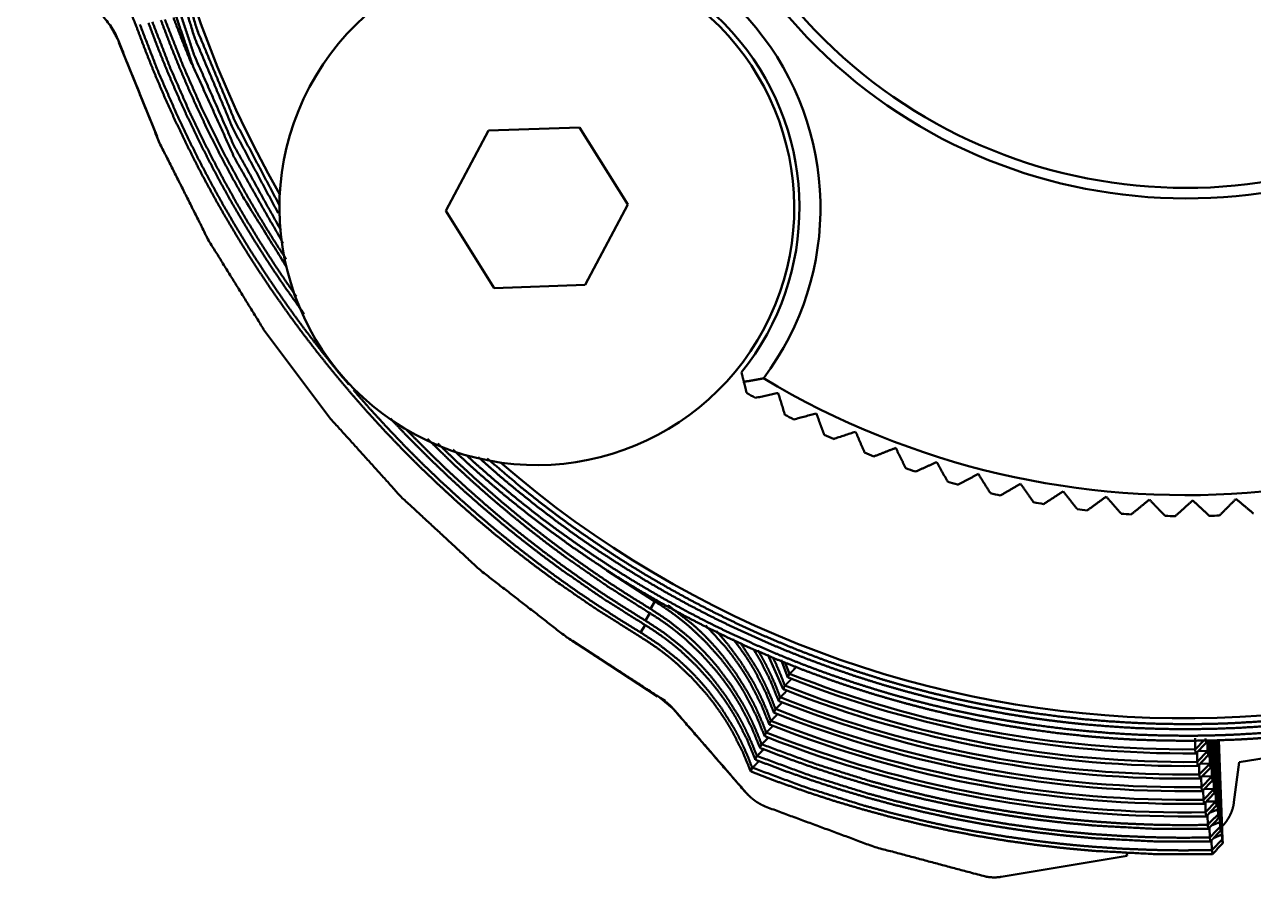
# Paper-space layout 'Layout1' of a CAD drawing. Header units: millimetres. Extents: x 102 to 294, y 28 to 266.
# Drawn here: x 102.62 to 126.02, y 27.64 to 43.88 of the extents above; entities that cross this region are included whole.
import ezdxf

# ---------------------------------------------------------------- set-up
doc = ezdxf.new("R2010")
doc.units = ezdxf.units.MM
doc.layers.add('170', color=7, linetype='Continuous', true_color=0xffffff)

psp = doc.layouts.get("Layout1")

# ---------------------------------------------------------------- linework, layer by layer
at = {"layer": '170', "color": 155, "linetype": 'Continuous', "lineweight": 50}
for p, q in [((104.413, 43.538), (105.143, 41.75)), ((111.454, 41.861), (113.185, 41.921)), ((113.185, 41.921), (114.103, 40.452)), ((110.641, 40.331), (111.454, 41.861)), ((111.559, 38.862), (110.641, 40.331)), ((114.103, 40.452), (113.29, 38.923)), ((113.29, 38.923), (111.559, 38.862)), ((113.703, 33.482), (114.6, 32.908)), ((114.536, 32.755), (114.62, 32.894)), ((114.442, 32.53), (114.526, 32.67)), ((114.348, 32.306), (114.432, 32.446)), ((113.052, 32.147), (114.672, 31.086)), ((116.772, 31.887), (117.064, 31.225)), ((117.021, 31.781), (117.152, 31.448)), ((117.18, 31.518), (117.096, 31.74)), ((114.721, 31.057), (114.817, 31.002)), ((130.871, 30.688), (125.746, 29.833)), ((124.904, 30.079), (124.903, 30.289)), ((124.904, 30.079), (125.075, 30.253)), ((124.917, 30.002), (125.117, 30.206)), ((125.104, 30.283), (125.117, 30.206)), ((125.117, 30.206), (125.116, 30.253)), ((125.14, 30.253), (125.143, 30.043)), ((125.156, 29.967), (125.152, 30.253)), ((125.175, 30.253), (125.183, 29.804)), ((125.195, 29.727), (125.186, 30.253)), ((125.208, 30.253), (125.222, 29.564)), ((125.235, 29.487), (125.218, 30.253)), ((125.239, 30.254), (125.261, 29.324)), ((125.274, 29.248), (125.249, 30.254)), ((125.269, 30.254), (125.301, 29.085)), ((125.313, 29.009), (125.278, 30.254)), ((125.297, 30.254), (125.337, 28.935)), ((125.35, 28.844), (125.306, 30.254)), ((125.324, 30.254), (125.376, 28.695)), ((125.389, 28.605), (125.332, 30.254)), ((125.349, 30.254), (125.415, 28.456)), ((125.428, 28.366), (125.357, 30.254)), ((116.56, 29.954), (116.532, 29.884)), ((124.944, 29.839), (124.942, 30.028)), ((124.944, 29.839), (125.143, 30.043)), ((124.957, 29.762), (125.156, 29.967)), ((125.143, 30.043), (124.962, 30.048)), ((125.143, 30.043), (125.156, 29.967)), ((116.472, 29.731), (116.444, 29.66)), ((124.984, 29.599), (124.982, 29.788)), ((124.984, 29.599), (125.183, 29.804)), ((124.997, 29.522), (125.195, 29.727)), ((125.183, 29.804), (125.002, 29.808)), ((125.183, 29.804), (125.195, 29.727)), ((125.746, 29.833), (125.644, 29.071)), ((125.024, 29.359), (125.021, 29.547)), ((125.222, 29.564), (125.024, 29.359)), ((125.235, 29.487), (125.037, 29.282)), ((125.222, 29.564), (125.042, 29.568)), ((125.222, 29.564), (125.235, 29.487)), ((125.064, 29.119), (125.061, 29.307)), ((125.064, 29.119), (125.261, 29.324)), ((125.077, 29.043), (125.274, 29.248)), ((125.261, 29.324), (125.081, 29.328)), ((125.261, 29.324), (125.274, 29.248)), ((125.104, 28.88), (125.1, 29.067)), ((125.104, 28.88), (125.301, 29.085)), ((125.301, 29.085), (125.121, 29.089)), ((125.301, 29.085), (125.313, 29.009)), ((125.117, 28.803), (125.313, 29.009)), ((125.145, 28.64), (125.138, 28.825)), ((125.337, 28.935), (125.179, 28.868)), ((125.337, 28.935), (125.341, 28.841)), ((125.341, 28.841), (125.352, 28.773)), ((125.352, 28.773), (125.35, 28.844)), ((125.185, 28.4), (125.177, 28.585)), ((125.376, 28.695), (125.217, 28.628)), ((125.376, 28.695), (125.38, 28.602)), ((125.38, 28.602), (125.391, 28.533)), ((125.391, 28.533), (125.389, 28.605)), ((125.225, 28.161), (125.217, 28.345)), ((125.415, 28.456), (125.257, 28.389)), ((125.415, 28.456), (125.419, 28.363)), ((125.419, 28.363), (125.431, 28.294)), ((125.431, 28.294), (125.428, 28.366)), ((123.611, 28.051), (123.599, 28.118)), ((121.213, 27.651), (123.611, 28.051))]:
    psp.add_line(p, q, dxfattribs=at)
for centre, radius, start, end in [((124.728, 50.569), 19.9, 129.4773, 209.9148), ((124.728, 50.569), 10, 309.4773, 129.4773), ((124.728, 50.569), 9.8, 309.4773, 129.4773), ((124.728, 50.569), 10, 129.4773, 309.4773), ((124.728, 50.569), 9.8, 129.4773, 309.4773), ((112.372, 40.392), 5.4, 323.0137, 115.9409), ((112.372, 40.392), 5, 321.1802, 117.7612), ((112.372, 40.392), 4.9, 332, 152), ((112.372, 40.392), 4.9, 152, 332), ((124.728, 50.569), 15.65, 239.078, 309.4773), ((124.728, 50.569), 16.05, 238.6005, 239.2873), ((124.728, 50.569), 16.05, 241.6005, 242.2873), ((124.728, 50.569), 16.05, 244.6005, 245.2873), ((124.728, 50.569), 16.05, 247.6005, 248.2873), ((124.728, 50.569), 19.9, 229.0398, 309.4773), ((124.728, 50.569), 16.05, 250.6005, 251.2873), ((124.728, 50.569), 16.05, 253.6005, 254.2873), ((124.728, 50.569), 16.05, 256.6005, 257.2873), ((124.728, 50.569), 16.05, 259.6005, 260.2873), ((124.728, 50.569), 16.05, 262.6005, 263.2873), ((124.728, 50.569), 16.05, 265.6005, 266.2873), ((124.728, 50.569), 16.05, 268.6005, 269.2873), ((124.728, 50.569), 16.05, 271.6005, 272.2873), ((124.728, 50.569), 20.567, 248.4494, 270.5273), ((124.728, 50.569), 20.49, 248.3898, 270.4937), ((124.728, 50.569), 20.808, 248.4488, 270.6314), ((124.728, 50.569), 20.731, 248.3897, 270.5987), ((124.728, 50.569), 21.048, 248.4482, 270.7332), ((124.728, 50.569), 20.971, 248.3897, 270.7012), ((124.728, 50.569), 21.288, 248.4476, 270.8326), ((124.728, 50.569), 21.212, 248.3897, 270.8013), ((124.728, 50.569), 21.529, 248.447, 270.9298), ((124.728, 50.569), 21.452, 248.3896, 270.8992), ((124.728, 50.569), 21.769, 248.4464, 271.0248), ((124.728, 50.569), 21.692, 248.3896, 270.9949)]:
    psp.add_arc(centre, radius, start, end, dxfattribs=at)
for points, knots in [([(138.651, 65.378), (137.238, 66.59), (135.677, 67.694), (133.98, 68.668), (132.164, 69.486), (130.249, 70.131), (128.262, 70.586), (126.232, 70.84), (124.188, 70.888), (122.162, 70.733), (120.184, 70.381), (118.281, 69.846), (116.475, 69.145), (114.785, 68.298), (113.225, 67.328), (111.804, 66.258), (110.481, 65.068), (109.229, 63.721), (108.073, 62.223), (107.038, 60.582), (106.148, 58.814), (105.424, 56.937), (104.884, 54.976), (104.542, 52.958), (104.404, 50.914), (104.471, 48.875), (104.74, 46.871), (105.199, 44.93), (105.832, 43.077), (106.62, 41.334), (107.541, 39.715)], [0, 0, 0.031707, 0.064282, 0.09761, 0.13156, 0.165981, 0.200711, 0.235578, 0.270406, 0.30502, 0.339251, 0.372943, 0.405952, 0.438155, 0.469447, 0.499743, 0.530074, 0.561401, 0.593642, 0.62669, 0.660422, 0.694693, 0.729347, 0.764214, 0.799119, 0.833885, 0.868339, 0.902319, 0.935674, 0.968273, 1, 1]), ([(107.499, 39.964), (106.605, 41.577), (105.844, 43.311), (105.236, 45.15), (104.801, 47.072), (104.554, 49.054), (104.503, 51.068), (104.654, 53.085), (105.005, 55.073), (105.548, 57.004), (106.27, 58.852), (107.155, 60.592), (108.18, 62.207), (109.323, 63.683), (110.56, 65.01), (111.866, 66.184), (113.266, 67.24), (114.803, 68.198), (116.467, 69.036), (118.246, 69.733), (120.12, 70.268), (122.069, 70.624), (124.065, 70.788), (126.081, 70.754), (128.086, 70.519), (130.051, 70.086), (131.947, 69.467), (133.75, 68.676), (135.438, 67.732), (136.994, 66.656), (138.407, 65.473)], [0, 0, 0.031829, 0.064508, 0.097925, 0.131946, 0.166423, 0.201194, 0.23609, 0.270937, 0.305562, 0.3398, 0.373496, 0.40651, 0.438721, 0.470025, 0.500341, 0.530612, 0.561869, 0.59403, 0.626993, 0.660636, 0.694821, 0.729393, 0.764187, 0.799033, 0.833757, 0.86819, 0.90217, 0.935551, 0.968198, 1, 1]), ([(138.201, 65.492), (136.792, 66.652), (135.244, 67.705), (133.567, 68.627), (131.779, 69.397), (129.901, 69.997), (127.957, 70.413), (125.975, 70.636), (123.984, 70.661), (122.013, 70.49), (120.091, 70.132), (118.242, 69.599), (116.487, 68.908), (114.845, 68.078), (113.328, 67.13), (111.945, 66.088), (110.661, 64.934), (109.445, 63.633), (108.319, 62.187), (107.306, 60.605), (106.429, 58.9), (105.709, 57.09), (105.162, 55.197), (104.801, 53.247), (104.634, 51.267), (104.663, 49.286), (104.884, 47.333), (105.289, 45.434), (105.863, 43.615), (106.589, 41.894), (107.448, 40.289)], [0, 0, 0.031946, 0.064726, 0.098225, 0.132312, 0.166839, 0.201646, 0.236566, 0.271425, 0.306056, 0.340295, 0.373991, 0.407006, 0.43922, 0.470533, 0.500863, 0.53108, 0.562273, 0.594362, 0.627247, 0.660809, 0.694914, 0.729412, 0.76414, 0.798933, 0.833619, 0.868034, 0.902019, 0.935426, 0.968124, 1, 1]), ([(107.466, 40.449), (106.623, 42.047), (105.913, 43.758), (105.354, 45.565), (104.963, 47.449), (104.753, 49.386), (104.733, 51.348), (104.907, 53.309), (105.271, 55.239), (105.818, 57.112), (106.536, 58.902), (107.407, 60.588), (108.412, 62.153), (109.529, 63.583), (110.734, 64.871), (112.006, 66.014), (113.373, 67.045), (114.872, 67.982), (116.493, 68.805), (118.225, 69.492), (120.051, 70.024), (121.949, 70.384), (123.896, 70.561), (125.864, 70.546), (127.824, 70.337), (129.749, 69.938), (131.612, 69.357), (133.387, 68.607), (135.054, 67.708), (136.597, 66.678), (138.003, 65.54)], [0, 0, 0.031956, 0.064724, 0.09819, 0.132224, 0.166677, 0.201394, 0.236209, 0.270954, 0.305463, 0.339577, 0.373147, 0.40604, 0.438138, 0.469344, 0.499578, 0.529867, 0.561131, 0.59329, 0.626247, 0.659882, 0.694061, 0.728635, 0.763444, 0.798321, 0.833097, 0.867606, 0.901689, 0.935201, 0.968009, 1, 1]), ([(110.779, 35.783), (111.104, 35.482), (111.291, 35.316), (111.479, 35.152), (111.669, 34.991), (111.861, 34.832), (112.251, 34.521), (112.649, 34.22), (113.054, 33.928), (113.466, 33.647), (113.675, 33.51), (113.885, 33.375), (114.097, 33.243), (114.311, 33.114), (114.743, 32.864), (115.18, 32.624), (115.623, 32.395), (116.072, 32.177), (116.298, 32.072), (116.526, 31.97), (116.755, 31.871), (116.985, 31.774), (117.448, 31.59), (117.916, 31.417), (118.152, 31.335), (118.388, 31.256), (118.626, 31.179), (118.864, 31.106), (119.344, 30.968), (119.827, 30.841), (120.313, 30.727), (120.802, 30.625), (121.292, 30.534), (121.784, 30.456), (122.279, 30.39), (122.776, 30.336), (123.024, 30.313), (123.273, 30.294), (123.522, 30.277), (123.772, 30.264), (124.27, 30.247), (124.769, 30.242), (125.268, 30.249), (125.766, 30.268), (126.015, 30.283), (126.264, 30.3), (126.513, 30.321), (126.762, 30.344), (127.257, 30.4), (127.751, 30.468), (127.997, 30.507), (128.243, 30.549), (128.489, 30.593), (128.734, 30.641), (129.222, 30.746), (129.708, 30.862), (130.19, 30.99), (130.669, 31.13), (131.144, 31.282), (131.615, 31.445), (132.083, 31.62), (132.546, 31.806), (132.776, 31.904), (133.005, 32.004), (133.232, 32.107), (133.458, 32.213), (133.906, 32.433), (134.349, 32.663), (134.785, 32.904), (135.215, 33.157), (135.429, 33.287), (135.64, 33.419), (135.85, 33.555), (136.058, 33.692), (136.468, 33.975), (136.872, 34.268), (137.071, 34.418), (137.268, 34.571), (137.464, 34.726), (137.658, 34.884), (138.039, 35.206), (138.412, 35.538), (138.777, 35.879), (139.133, 36.228), (139.481, 36.585), (139.819, 36.952), (140.149, 37.326), (140.47, 37.709), (141.081, 38.497), (141.654, 39.314), (141.925, 39.733), (142.186, 40.159), (142.313, 40.374), (142.437, 40.591), (142.558, 40.809), (142.676, 41.029), (142.905, 41.472), (143.122, 41.92), (143.227, 42.147), (143.329, 42.375), (143.428, 42.604), (143.525, 42.834), (143.709, 43.298), (143.882, 43.767), (144.044, 44.239), (144.193, 44.715), (144.331, 45.194), (144.457, 45.676), (144.571, 46.162), (144.673, 46.651), (144.764, 47.142), (144.842, 47.634), (144.908, 48.128), (144.962, 48.625), (145.003, 49.122), (145.032, 49.621), (145.043, 49.87), (145.05, 50.12), (145.054, 50.369), (145.054, 50.619), (145.047, 51.117), (145.027, 51.616), (145.013, 51.865), (144.995, 52.114), (144.975, 52.362), (144.951, 52.611), (144.895, 53.107), (144.826, 53.602), (144.746, 54.094), (144.653, 54.585), (144.549, 55.072), (144.432, 55.557), (144.37, 55.799), (144.304, 56.04), (144.235, 56.28), (144.164, 56.519), (144.012, 56.994), (143.849, 57.465), (143.674, 57.932), (143.487, 58.395), (143.289, 58.853), (143.08, 59.307), (142.972, 59.532), (142.86, 59.755), (142.746, 59.977), (142.63, 60.196), (141.894, 61.455)], [0, 0, 0.007539, 0.011786, 0.016032, 0.020276, 0.024518, 0.032999, 0.041482, 0.049973, 0.058467, 0.062714, 0.066961, 0.071208, 0.075456, 0.083945, 0.092427, 0.100909, 0.109395, 0.113641, 0.117889, 0.122134, 0.126378, 0.13486, 0.143342, 0.147584, 0.151828, 0.156074, 0.160322, 0.168816, 0.17731, 0.185803, 0.194288, 0.20277, 0.211253, 0.219744, 0.228238, 0.232485, 0.236732, 0.240979, 0.245227, 0.253715, 0.262197, 0.270679, 0.279165, 0.283412, 0.28766, 0.291905, 0.296148, 0.30463, 0.313112, 0.317354, 0.321598, 0.325845, 0.330093, 0.338587, 0.347081, 0.355573, 0.364058, 0.372539, 0.381023, 0.389514, 0.398009, 0.402255, 0.406502, 0.41075, 0.414997, 0.423485, 0.431967, 0.440449, 0.448936, 0.453183, 0.45743, 0.461674, 0.465917, 0.474399, 0.482881, 0.487124, 0.491368, 0.495616, 0.499863, 0.508357, 0.516852, 0.525343, 0.533827, 0.542309, 0.550793, 0.559284, 0.567776, 0.58474, 0.601714, 0.610209, 0.618702, 0.62295, 0.627197, 0.631442, 0.635684, 0.644166, 0.652648, 0.656891, 0.661136, 0.665383, 0.669631, 0.678125, 0.68662, 0.69511, 0.703594, 0.712075, 0.72056, 0.729052, 0.737543, 0.746026, 0.754508, 0.762993, 0.771485, 0.779979, 0.788473, 0.792721, 0.796967, 0.801211, 0.805454, 0.813935, 0.822418, 0.826661, 0.830906, 0.835154, 0.839402, 0.847896, 0.85639, 0.86488, 0.873363, 0.881845, 0.89033, 0.894576, 0.898823, 0.903069, 0.907313, 0.915796, 0.924278, 0.932763, 0.941256, 0.94975, 0.958244, 0.962491, 0.966735, 0.970973, 0.975207, 1, 1]), ([(141.921, 61.231), (142.061, 61), (142.188, 60.787), (142.312, 60.572), (142.434, 60.355), (142.553, 60.137), (142.782, 59.697), (143, 59.252), (143.208, 58.801), (143.405, 58.345), (143.59, 57.884), (143.764, 57.418), (143.847, 57.184), (143.926, 56.949), (144.003, 56.713), (144.077, 56.476), (144.216, 55.999), (144.344, 55.52), (144.403, 55.279), (144.459, 55.037), (144.513, 54.795), (144.563, 54.551), (144.655, 54.063), (144.735, 53.573), (144.77, 53.327), (144.802, 53.08), (144.832, 52.834), (144.858, 52.587), (144.901, 52.093), (144.933, 51.598), (144.944, 51.35), (144.952, 51.102), (144.957, 50.853), (144.959, 50.605), (144.953, 50.108), (144.936, 49.612), (144.923, 49.363), (144.906, 49.116), (144.887, 48.868), (144.865, 48.621), (144.811, 48.128), (144.745, 47.636), (144.707, 47.391), (144.667, 47.146), (144.623, 46.901), (144.577, 46.657), (144.475, 46.171), (144.361, 45.687), (144.235, 45.207), (144.098, 44.73), (143.949, 44.256), (143.789, 43.787), (143.704, 43.554), (143.616, 43.321), (143.526, 43.09), (143.433, 42.859), (143.238, 42.402), (143.032, 41.95), (142.815, 41.503), (142.587, 41.063), (142.349, 40.628), (142.1, 40.198), (141.971, 39.986), (141.84, 39.775), (141.706, 39.566), (141.569, 39.358), (141.289, 38.948), (140.999, 38.545), (140.698, 38.149), (140.389, 37.761), (140.07, 37.381), (139.742, 37.009), (139.405, 36.644), (139.058, 36.288), (138.882, 36.113), (138.703, 35.941), (138.522, 35.77), (138.34, 35.602), (137.968, 35.272), (137.589, 34.952), (137.202, 34.642), (136.808, 34.34), (136.406, 34.049), (135.997, 33.767), (135.79, 33.63), (135.581, 33.495), (135.37, 33.363), (135.158, 33.234), (134.73, 32.983), (134.295, 32.743), (133.856, 32.514), (133.41, 32.295), (132.959, 32.087), (132.502, 31.891), (132.272, 31.797), (132.041, 31.705), (131.809, 31.617), (131.576, 31.531), (131.107, 31.369), (130.634, 31.218), (130.158, 31.079), (129.678, 30.952), (129.437, 30.893), (129.195, 30.836), (128.952, 30.783), (128.709, 30.733), (128.465, 30.685), (128.221, 30.641), (127.976, 30.6), (127.73, 30.561), (127.238, 30.494), (126.745, 30.438), (126.251, 30.395), (125.756, 30.364), (125.508, 30.353), (125.259, 30.345), (125.011, 30.34), (124.763, 30.338), (124.267, 30.343), (123.771, 30.36), (123.275, 30.39), (122.78, 30.432), (122.286, 30.486), (121.794, 30.552), (121.548, 30.589), (121.303, 30.63), (121.059, 30.673), (120.815, 30.72), (120.329, 30.821), (119.847, 30.935), (119.606, 30.996), (119.366, 31.061), (119.127, 31.128), (118.889, 31.198), (118.415, 31.347), (117.945, 31.508), (117.711, 31.593), (117.479, 31.68), (117.248, 31.771), (117.018, 31.864), (116.561, 32.059), (116.11, 32.264), (115.886, 32.371), (115.663, 32.481), (115.442, 32.594), (115.222, 32.709), (114.786, 32.948), (114.357, 33.198), (114.144, 33.327), (113.933, 33.458), (113.724, 33.592), (113.517, 33.728), (113.107, 34.008), (112.705, 34.298), (112.506, 34.446), (112.309, 34.598), (112.114, 34.751), (111.921, 34.908), (111.54, 35.227), (111.167, 35.555), (111.028, 35.683)], [0, 0, 0.004652, 0.008931, 0.013211, 0.017488, 0.021762, 0.030308, 0.038852, 0.047401, 0.055957, 0.064516, 0.073073, 0.077353, 0.081632, 0.085909, 0.090183, 0.098728, 0.107272, 0.111546, 0.115821, 0.1201, 0.12438, 0.132938, 0.141496, 0.145776, 0.150054, 0.15433, 0.158604, 0.167148, 0.175693, 0.179967, 0.184243, 0.188522, 0.192802, 0.20136, 0.209918, 0.214198, 0.218476, 0.222751, 0.227025, 0.235569, 0.244114, 0.248388, 0.252665, 0.256944, 0.261225, 0.269782, 0.278341, 0.286897, 0.295445, 0.303989, 0.312534, 0.316809, 0.321087, 0.325366, 0.329646, 0.338204, 0.346763, 0.355318, 0.363865, 0.372409, 0.380955, 0.385231, 0.389508, 0.393788, 0.398068, 0.406626, 0.415185, 0.423739, 0.432285, 0.440829, 0.449376, 0.457931, 0.466489, 0.470768, 0.475047, 0.479327, 0.483607, 0.49216, 0.500705, 0.509249, 0.517797, 0.526352, 0.534911, 0.53919, 0.543469, 0.547749, 0.552029, 0.56058, 0.569126, 0.57767, 0.586218, 0.594774, 0.603333, 0.607612, 0.611891, 0.616171, 0.62045, 0.629001, 0.637546, 0.64609, 0.654639, 0.658917, 0.663197, 0.667476, 0.671755, 0.676034, 0.680313, 0.684593, 0.688872, 0.697422, 0.705966, 0.714511, 0.72306, 0.727339, 0.731619, 0.735896, 0.740171, 0.748716, 0.75726, 0.765809, 0.774365, 0.782923, 0.791481, 0.795761, 0.80004, 0.804317, 0.808591, 0.817136, 0.825681, 0.829954, 0.834229, 0.838507, 0.842787, 0.851345, 0.859903, 0.864183, 0.868462, 0.872738, 0.877012, 0.885557, 0.894101, 0.898375, 0.902651, 0.906929, 0.91121, 0.919767, 0.928325, 0.932605, 0.936884, 0.941159, 0.945433, 0.953977, 0.962522, 0.966796, 0.971073, 0.975352, 0.979632, 0.988189, 0.996748, 1, 1]), ([(111.253, 35.646), (111.623, 35.321), (111.811, 35.161), (112.001, 35.004), (112.386, 34.696), (112.779, 34.399), (112.978, 34.253), (113.18, 34.11), (113.383, 33.97), (113.587, 33.832), (114.002, 33.563), (114.423, 33.305), (114.85, 33.057), (115.282, 32.82), (115.72, 32.594), (116.164, 32.378), (116.613, 32.174), (117.067, 31.98), (117.525, 31.798), (117.988, 31.627), (118.454, 31.467), (118.925, 31.319), (119.4, 31.182), (119.877, 31.057), (120.117, 30.999), (120.358, 30.944), (120.599, 30.891), (120.841, 30.842), (121.326, 30.753), (121.813, 30.675), (122.057, 30.641), (122.302, 30.61), (122.547, 30.581), (122.793, 30.556), (123.285, 30.515), (123.778, 30.485), (124.271, 30.468), (124.764, 30.463), (125.257, 30.47), (125.75, 30.489), (126.243, 30.52), (126.734, 30.564), (127.713, 30.686), (128.685, 30.857), (129.168, 30.96), (129.648, 31.075), (129.887, 31.137), (130.125, 31.202), (130.363, 31.269), (130.599, 31.34), (131.069, 31.49), (131.535, 31.651), (131.766, 31.736), (131.997, 31.824), (132.226, 31.914), (132.455, 32.008), (132.909, 32.203), (133.357, 32.41), (133.8, 32.627), (134.238, 32.855), (134.669, 33.093), (135.095, 33.342), (135.515, 33.602), (135.928, 33.872), (136.133, 34.011), (136.335, 34.152), (136.536, 34.296), (136.735, 34.442), (137.127, 34.741), (137.511, 35.05), (137.888, 35.368), (138.257, 35.696), (138.439, 35.863), (138.618, 36.033), (138.796, 36.204), (138.971, 36.378), (139.314, 36.731), (139.649, 37.093), (139.813, 37.277), (139.975, 37.464), (140.135, 37.652), (140.292, 37.842), (140.6, 38.228), (140.898, 38.622), (141.044, 38.821), (141.187, 39.022), (141.327, 39.225), (141.465, 39.43), (141.733, 39.843), (141.991, 40.264), (142.116, 40.476), (142.239, 40.691), (142.359, 40.906), (142.476, 41.124), (142.591, 41.342), (142.703, 41.562), (142.812, 41.784), (142.919, 42.007), (143.123, 42.456), (143.317, 42.909), (143.499, 43.367), (143.67, 43.83), (143.751, 44.063), (143.83, 44.297), (143.906, 44.532), (143.978, 44.768), (144.115, 45.242), (144.24, 45.719), (144.353, 46.199), (144.454, 46.682), (144.544, 47.168), (144.621, 47.655), (144.656, 47.9), (144.687, 48.145), (144.715, 48.39), (144.74, 48.635), (144.782, 49.127), (144.811, 49.619), (144.821, 49.865), (144.828, 50.112), (144.832, 50.359), (144.833, 50.606), (144.826, 51.1), (144.807, 51.593), (144.776, 52.086), (144.733, 52.577), (144.677, 53.067), (144.61, 53.555), (144.53, 54.043), (144.439, 54.528), (144.221, 55.49), (143.956, 56.44), (143.806, 56.911), (143.645, 57.377), (143.56, 57.609), (143.472, 57.84), (143.382, 58.069), (143.288, 58.298), (143.093, 58.75), (142.887, 59.198), (142.78, 59.42), (142.67, 59.641), (142.557, 59.861), (142.442, 60.079), (141.956, 60.933)], [0, 0, 0.008593, 0.012903, 0.017212, 0.025826, 0.034442, 0.038752, 0.043064, 0.047379, 0.051693, 0.060321, 0.068949, 0.077572, 0.086189, 0.094803, 0.103421, 0.112047, 0.120671, 0.129288, 0.137902, 0.14652, 0.155146, 0.163774, 0.172401, 0.176716, 0.181029, 0.18534, 0.189649, 0.198264, 0.206879, 0.211189, 0.215501, 0.219815, 0.224129, 0.232757, 0.241385, 0.250009, 0.258626, 0.267241, 0.275858, 0.284483, 0.293108, 0.310338, 0.327579, 0.336207, 0.344834, 0.349149, 0.353463, 0.357774, 0.362084, 0.370699, 0.379314, 0.383623, 0.387934, 0.392248, 0.396562, 0.405189, 0.413817, 0.422443, 0.431061, 0.439675, 0.448292, 0.456916, 0.465544, 0.469858, 0.474171, 0.478486, 0.4828, 0.491422, 0.500037, 0.508652, 0.517271, 0.521585, 0.525899, 0.530211, 0.534521, 0.543136, 0.551751, 0.55606, 0.56037, 0.564683, 0.568998, 0.577625, 0.586253, 0.590567, 0.59488, 0.59919, 0.603498, 0.612113, 0.620729, 0.625039, 0.629352, 0.633666, 0.637981, 0.642294, 0.646608, 0.650922, 0.655237, 0.663859, 0.672475, 0.68109, 0.689708, 0.694021, 0.698335, 0.702648, 0.706958, 0.715575, 0.724189, 0.732808, 0.741434, 0.750062, 0.758689, 0.763003, 0.767317, 0.771627, 0.775936, 0.784551, 0.793166, 0.797476, 0.801788, 0.806102, 0.810417, 0.819044, 0.827672, 0.836296, 0.844913, 0.853527, 0.862145, 0.87077, 0.879395, 0.896625, 0.913866, 0.922494, 0.931122, 0.935436, 0.93975, 0.944061, 0.94837, 0.956985, 0.9656, 0.96991, 0.974221, 0.978535, 0.98285, 1, 1]), ([(141.966, 60.728), (142.121, 60.461), (142.241, 60.247), (142.358, 60.032), (142.801, 59.156), (143.201, 58.258), (143.384, 57.802), (143.556, 57.342), (143.638, 57.11), (143.717, 56.877), (143.793, 56.644), (143.866, 56.409), (144.004, 55.938), (144.13, 55.464), (144.244, 54.986), (144.347, 54.505), (144.437, 54.022), (144.516, 53.537), (144.551, 53.294), (144.583, 53.05), (144.612, 52.806), (144.638, 52.562), (144.681, 52.073), (144.712, 51.583), (144.731, 51.093), (144.737, 50.601), (144.732, 50.11), (144.715, 49.618), (144.702, 49.373), (144.685, 49.128), (144.666, 48.883), (144.644, 48.638), (144.591, 48.15), (144.525, 47.664), (144.448, 47.179), (144.359, 46.696), (144.258, 46.214), (144.145, 45.736), (144.084, 45.498), (144.021, 45.26), (143.954, 45.024), (143.885, 44.788), (143.737, 44.32), (143.578, 43.856), (143.495, 43.625), (143.408, 43.395), (143.319, 43.167), (143.226, 42.939), (143.033, 42.487), (142.829, 42.039), (142.723, 41.818), (142.614, 41.597), (142.503, 41.378), (142.389, 41.161), (142.153, 40.731), (141.906, 40.306), (141.779, 40.096), (141.649, 39.888), (141.517, 39.681), (141.382, 39.475), (141.104, 39.07), (140.817, 38.671), (140.669, 38.474), (140.52, 38.279), (140.368, 38.086), (140.213, 37.896), (139.898, 37.52), (139.573, 37.152), (139.407, 36.971), (139.239, 36.791), (139.069, 36.614), (138.896, 36.439), (138.545, 36.095), (138.185, 35.76), (138.002, 35.596), (137.817, 35.434), (137.631, 35.275), (137.442, 35.118), (137.059, 34.81), (136.669, 34.513), (136.471, 34.367), (136.271, 34.225), (136.07, 34.084), (135.866, 33.946), (135.455, 33.677), (135.037, 33.419), (134.825, 33.293), (134.612, 33.171), (134.398, 33.051), (134.182, 32.933), (133.747, 32.707), (133.306, 32.491), (133.084, 32.387), (132.86, 32.286), (132.635, 32.187), (132.409, 32.091), (131.952, 31.908), (131.492, 31.736), (131.26, 31.655), (131.027, 31.576), (130.794, 31.5), (130.559, 31.427), (130.088, 31.29), (129.614, 31.164), (129.375, 31.105), (129.136, 31.05), (128.896, 30.997), (128.655, 30.948), (128.172, 30.857), (127.687, 30.778), (127.443, 30.744), (127.2, 30.712), (126.956, 30.683), (126.712, 30.657), (126.223, 30.615), (125.733, 30.584), (125.488, 30.573), (125.242, 30.565), (124.996, 30.561), (124.751, 30.559), (124.259, 30.564), (123.768, 30.582), (123.277, 30.612), (122.788, 30.653), (122.3, 30.707), (121.814, 30.772), (121.571, 30.809), (121.329, 30.85), (121.087, 30.893), (120.845, 30.939), (120.364, 31.04), (119.886, 31.153), (119.41, 31.278), (118.939, 31.414), (118.471, 31.562), (118.006, 31.721), (117.775, 31.805), (117.546, 31.892), (117.317, 31.981), (117.089, 32.074), (116.637, 32.267), (116.19, 32.471), (115.748, 32.686), (115.312, 32.912), (114.882, 33.148), (114.457, 33.395), (114.248, 33.522), (114.039, 33.652), (113.832, 33.785), (113.627, 33.92), (113.221, 34.198), (112.822, 34.486), (112.431, 34.783), (112.049, 35.089), (111.427, 35.619)], [0, 0, 0.005434, 0.009772, 0.014108, 0.031439, 0.048783, 0.057464, 0.066143, 0.070484, 0.074824, 0.079162, 0.083497, 0.092163, 0.100829, 0.109498, 0.118176, 0.126856, 0.135535, 0.139876, 0.144216, 0.148554, 0.152889, 0.161555, 0.17022, 0.17889, 0.187568, 0.196248, 0.204928, 0.209268, 0.213608, 0.217946, 0.222281, 0.230947, 0.239612, 0.248283, 0.256961, 0.265641, 0.27432, 0.278661, 0.283001, 0.287338, 0.291673, 0.300339, 0.309004, 0.313338, 0.317674, 0.322013, 0.326354, 0.335033, 0.343713, 0.348054, 0.352393, 0.35673, 0.361065, 0.369731, 0.378396, 0.38273, 0.387067, 0.391406, 0.395746, 0.404426, 0.413105, 0.417446, 0.421786, 0.426122, 0.430457, 0.439123, 0.447788, 0.452123, 0.456459, 0.460798, 0.465139, 0.473818, 0.482498, 0.486839, 0.491178, 0.495515, 0.499849, 0.508515, 0.51718, 0.521515, 0.525852, 0.530191, 0.534532, 0.543211, 0.551891, 0.556232, 0.560571, 0.564907, 0.569241, 0.577907, 0.586572, 0.590907, 0.595244, 0.599583, 0.603924, 0.612604, 0.621283, 0.625624, 0.629963, 0.634299, 0.638633, 0.647299, 0.655965, 0.6603, 0.664637, 0.668976, 0.673317, 0.681996, 0.690676, 0.695017, 0.699355, 0.703691, 0.708025, 0.716691, 0.725357, 0.729692, 0.734029, 0.738369, 0.74271, 0.751389, 0.760069, 0.768747, 0.777417, 0.786082, 0.794749, 0.799084, 0.803421, 0.807761, 0.812102, 0.820781, 0.829462, 0.838139, 0.846809, 0.855474, 0.864141, 0.868476, 0.872813, 0.877154, 0.881495, 0.890174, 0.898854, 0.907532, 0.916201, 0.924866, 0.933532, 0.937868, 0.942206, 0.946546, 0.950887, 0.959566, 0.968247, 0.976918, 0.985569, 1, 1]), ([(102.62, 46.444), (102.8, 46.33), (102.976, 46.208), (103.062, 46.144), (103.146, 46.079), (103.229, 46.011), (103.311, 45.943), (103.619, 45.652), (103.901, 45.338), (104.031, 45.172), (104.156, 44.999), (104.215, 44.911), (104.273, 44.821), (104.329, 44.73), (104.383, 44.638), (104.578, 44.259), (104.74, 43.865)], [0, 0, 0.062831, 0.12561, 0.157021, 0.18845, 0.219836, 0.251122, 0.375553, 0.499572, 0.561721, 0.624101, 0.655425, 0.68683, 0.718234, 0.749581, 0.874664, 1, 1]), ([(105.454, 44.012), (105.617, 43.583), (105.788, 43.158), (105.802, 43.124)], [0, 0, 0.480975, 0.961791, 1, 1]), ([(104.24, 43.879), (104.282, 43.822), (104.319, 43.761), (104.34, 43.722), (104.36, 43.682), (104.378, 43.641), (104.394, 43.599)], [0, 0, 0.220611, 0.441268, 0.58035, 0.719477, 0.859736, 1, 1]), ([(104.74, 43.865), (104.908, 43.415), (105.086, 42.969), (105.274, 42.527), (105.47, 42.089), (105.676, 41.656), (105.891, 41.226), (106.002, 41.013), (106.116, 40.802), (106.231, 40.591), (106.349, 40.382), (106.591, 39.968), (106.842, 39.559), (106.971, 39.356), (107.102, 39.155), (107.235, 38.955), (107.37, 38.757), (107.647, 38.364), (107.932, 37.978), (108.226, 37.597), (108.527, 37.224), (108.836, 36.857), (109.152, 36.496), (109.477, 36.142), (109.809, 35.795), (110.149, 35.456), (110.496, 35.123), (110.849, 34.798), (111.21, 34.481), (111.576, 34.172), (111.95, 33.871), (112.33, 33.577), (112.716, 33.292), (113.506, 32.747), (114.319, 32.235)], [0, 0, 0.031277, 0.062542, 0.093785, 0.125015, 0.156248, 0.187497, 0.203132, 0.218766, 0.234391, 0.250012, 0.281243, 0.312475, 0.328096, 0.343721, 0.359355, 0.374992, 0.406258, 0.437526, 0.468788, 0.50003, 0.53126, 0.562495, 0.593751, 0.625019, 0.656286, 0.687555, 0.718811, 0.750048, 0.781279, 0.81252, 0.843782, 0.875041, 0.937505, 1, 1]), ([(108.793, 37.024), (108.584, 37.273), (108.285, 37.645), (107.993, 38.023), (107.85, 38.215), (107.709, 38.408), (107.57, 38.603), (107.434, 38.798), (107.167, 39.195), (106.908, 39.596), (106.659, 40.003), (106.417, 40.416), (106.185, 40.834), (105.961, 41.257), (105.747, 41.684), (105.542, 42.115), (105.16, 42.989), (104.815, 43.88)], [0, 0, 0.040726, 0.100663, 0.160628, 0.190629, 0.220629, 0.250615, 0.280592, 0.340529, 0.400467, 0.46044, 0.52044, 0.58044, 0.640442, 0.700412, 0.760329, 0.880106, 1, 1]), ([(104.978, 43.914), (105.144, 43.471), (105.32, 43.032), (105.505, 42.597), (105.699, 42.166), (105.903, 41.739), (106.115, 41.317), (106.225, 41.108), (106.336, 40.899), (106.45, 40.692), (106.566, 40.486), (106.805, 40.078), (107.052, 39.676), (107.308, 39.278), (107.573, 38.886), (107.943, 38.367)], [0, 0, 0.074978, 0.14993, 0.224827, 0.299694, 0.374564, 0.449471, 0.48695, 0.524429, 0.561891, 0.599339, 0.674209, 0.749076, 0.823978, 0.898926, 1, 1]), ([(107.794, 38.703), (107.637, 38.927), (107.374, 39.317), (107.119, 39.713), (106.873, 40.113), (106.635, 40.519), (106.406, 40.931), (106.185, 41.347), (105.974, 41.767), (105.771, 42.191), (105.394, 43.052), (105.053, 43.929)], [0, 0, 0.04623, 0.125689, 0.205141, 0.284625, 0.364154, 0.443692, 0.523231, 0.602755, 0.682221, 0.841047, 1, 1]), ([(105.216, 43.963), (105.381, 43.527), (105.554, 43.095), (105.737, 42.667), (105.929, 42.243), (106.129, 41.823), (106.339, 41.408), (106.447, 41.202), (106.557, 40.996), (106.669, 40.793), (106.784, 40.59), (107.615, 39.251)], [0, 0, 0.087894, 0.175758, 0.263558, 0.351319, 0.439082, 0.526885, 0.570817, 0.614754, 0.658673, 0.702575, 1, 1]), ([(107.598, 39.415), (107.575, 39.449), (107.449, 39.643), (107.324, 39.838), (107.082, 40.233), (106.848, 40.632), (106.406, 41.442), (106, 42.27), (105.628, 43.116), (105.291, 43.978)], [0, 0, 0.007876, 0.053144, 0.098395, 0.188759, 0.278971, 0.459094, 0.639093, 0.819288, 1, 1]), ([(104.394, 43.599), (105.19, 41.623), (106.127, 39.764), (107.206, 38.022), (108.426, 36.396), (109.788, 34.887), (111.291, 33.494), (112.936, 32.218), (114.723, 31.059)], [0, 0, 0.128397, 0.253904, 0.377449, 0.5, 0.622551, 0.746096, 0.871603, 1, 1]), ([(116.686, 37.143), (116.5, 37.108), (116.313, 37.077)], [0, 0, 0.499216, 1, 1]), ([(114.348, 32.306), (113.941, 32.557), (113.539, 32.816), (113.143, 33.083), (112.753, 33.359), (112.369, 33.643), (111.991, 33.935), (111.619, 34.235), (111.254, 34.543), (110.896, 34.859), (110.544, 35.182), (110.199, 35.513), (109.861, 35.851), (109.531, 36.197), (109.207, 36.549), (108.883, 36.918)], [0, 0, 0.066592, 0.133159, 0.199683, 0.266185, 0.332696, 0.399246, 0.465809, 0.532335, 0.598836, 0.665349, 0.731906, 0.798484, 0.865061, 0.931634, 1, 1]), ([(109.584, 36.38), (109.648, 36.312), (109.81, 36.14), (109.975, 35.97), (110.309, 35.635), (110.65, 35.308), (110.998, 34.988), (111.353, 34.675), (111.714, 34.37), (112.082, 34.073), (112.456, 33.784), (112.836, 33.502), (113.613, 32.964), (114.412, 32.46)], [0, 0, 0.01493, 0.052834, 0.090746, 0.166554, 0.242365, 0.318168, 0.393926, 0.469658, 0.545405, 0.6212, 0.696997, 0.848467, 1, 1]), ([(114.442, 32.53), (114.041, 32.778), (113.646, 33.033), (113.257, 33.297), (112.873, 33.569), (112.495, 33.849), (112.123, 34.137), (111.939, 34.284), (111.757, 34.433), (111.577, 34.584), (111.398, 34.737), (111.045, 35.048), (110.699, 35.366), (110.36, 35.692), (110.027, 36.025), (109.896, 36.161)], [0, 0, 0.080705, 0.16138, 0.242001, 0.322595, 0.403199, 0.483847, 0.524192, 0.564527, 0.604843, 0.645149, 0.725743, 0.806347, 0.887001, 0.967686, 1, 1]), ([(110.293, 35.989), (110.805, 35.492), (111.147, 35.177), (111.496, 34.869), (111.852, 34.568), (112.213, 34.275), (112.581, 33.99), (112.955, 33.713), (113.72, 33.182), (114.506, 32.684)], [0, 0, 0.132862, 0.219623, 0.306347, 0.393028, 0.479716, 0.566453, 0.653203, 0.826573, 1, 1]), ([(114.536, 32.755), (114.141, 32.999), (113.752, 33.251), (113.369, 33.512), (112.991, 33.78), (112.619, 34.057), (112.253, 34.341), (112.072, 34.486), (111.893, 34.633), (111.715, 34.782), (111.539, 34.933), (111.192, 35.239), (110.851, 35.554), (110.488, 35.903)], [0, 0, 0.090283, 0.180532, 0.270722, 0.360877, 0.45104, 0.541254, 0.586384, 0.63151, 0.676614, 0.721704, 0.811861, 0.902022, 1, 1]), ([(116.649, 30.177), (116.572, 30.376), (116.487, 30.572), (116.441, 30.668), (116.393, 30.764), (116.344, 30.858), (116.292, 30.951), (116.068, 31.309), (115.815, 31.646), (115.677, 31.807), (115.533, 31.962), (115.458, 32.037), (115.381, 32.111), (115.303, 32.184), (115.223, 32.254), (114.89, 32.519), (114.536, 32.755)], [0, 0, 0.062838, 0.12563, 0.157054, 0.188483, 0.219845, 0.251112, 0.375502, 0.499531, 0.561701, 0.624118, 0.655465, 0.686881, 0.718273, 0.74961, 0.874669, 1, 1]), ([(114.6, 32.908), (114.78, 32.794), (114.955, 32.672), (115.04, 32.608), (115.124, 32.542), (115.207, 32.475), (115.288, 32.406), (115.594, 32.116), (115.875, 31.801), (116.005, 31.635), (116.128, 31.463), (116.188, 31.375), (116.245, 31.285), (116.301, 31.194), (116.354, 31.102), (116.548, 30.724), (116.709, 30.331)], [0, 0, 0.062833, 0.125609, 0.157019, 0.18845, 0.219834, 0.251123, 0.375556, 0.499574, 0.561718, 0.624092, 0.655409, 0.686813, 0.718218, 0.749569, 0.874663, 1, 1]), ([(116.738, 30.401), (116.661, 30.6), (116.576, 30.795), (116.531, 30.892), (116.483, 30.987), (116.433, 31.081), (116.382, 31.174), (116.158, 31.532), (115.906, 31.869), (115.769, 32.03), (115.624, 32.185), (115.55, 32.261), (115.473, 32.335), (115.395, 32.407), (115.315, 32.478), (114.867, 32.825)], [0, 0, 0.068555, 0.137059, 0.171342, 0.20563, 0.239845, 0.273959, 0.409668, 0.544982, 0.612806, 0.680897, 0.715097, 0.749369, 0.783618, 0.817808, 1, 1]), ([(116.561, 29.954), (116.483, 30.153), (116.398, 30.348), (116.352, 30.445), (116.304, 30.541), (116.254, 30.635), (116.202, 30.728), (115.977, 31.086), (115.724, 31.423), (115.586, 31.583), (115.441, 31.738), (115.366, 31.814), (115.289, 31.888), (115.21, 31.96), (115.131, 32.031), (114.797, 32.295), (114.442, 32.53)], [0, 0, 0.062839, 0.12563, 0.157055, 0.188483, 0.219844, 0.251113, 0.375501, 0.49953, 0.561703, 0.62412, 0.655471, 0.686887, 0.718277, 0.749613, 0.874668, 1, 1]), ([(114.506, 32.684), (114.686, 32.57), (114.861, 32.448), (114.947, 32.384), (115.031, 32.318), (115.114, 32.251), (115.195, 32.182), (115.503, 31.892), (115.784, 31.578), (115.914, 31.412), (116.038, 31.24), (116.097, 31.152), (116.155, 31.062), (116.211, 30.971), (116.265, 30.879), (116.459, 30.501), (116.621, 30.107)], [0, 0, 0.062831, 0.12561, 0.157018, 0.188451, 0.219835, 0.251122, 0.375554, 0.499573, 0.561719, 0.624096, 0.655414, 0.68682, 0.718224, 0.749574, 0.874663, 1, 1]), ([(116.472, 29.73), (116.395, 29.929), (116.309, 30.125), (116.263, 30.222), (116.215, 30.317), (116.165, 30.412), (116.113, 30.504), (115.887, 30.863), (115.633, 31.199), (115.495, 31.36), (115.35, 31.515), (115.274, 31.59), (115.197, 31.665), (115.118, 31.737), (115.038, 31.807), (114.704, 32.071), (114.348, 32.306)], [0, 0, 0.062839, 0.125631, 0.157055, 0.188484, 0.219845, 0.251112, 0.375501, 0.499532, 0.561704, 0.624125, 0.655477, 0.686895, 0.718284, 0.749619, 0.87467, 1, 1]), ([(114.412, 32.46), (114.593, 32.345), (114.769, 32.224), (114.854, 32.16), (114.939, 32.095), (115.022, 32.028), (115.103, 31.959), (115.411, 31.669), (115.693, 31.355), (115.824, 31.189), (115.948, 31.017), (116.007, 30.929), (116.065, 30.839), (116.121, 30.748), (116.175, 30.656), (116.37, 30.278), (116.532, 29.884)], [0, 0, 0.062834, 0.125611, 0.157022, 0.188451, 0.219837, 0.251123, 0.375555, 0.499574, 0.561721, 0.624099, 0.65542, 0.686827, 0.718231, 0.749579, 0.874665, 1, 1]), ([(115.588, 32.438), (115.966, 32.025), (116.096, 31.859), (116.219, 31.687), (116.278, 31.598), (116.335, 31.509), (116.391, 31.418), (116.444, 31.326), (116.637, 30.948), (116.798, 30.554)], [0, 0, 0.247891, 0.34129, 0.43503, 0.482094, 0.529289, 0.576492, 0.623611, 0.811624, 1, 1]), ([(116.826, 30.624), (116.75, 30.823), (116.665, 31.019), (116.62, 31.115), (116.572, 31.21), (116.523, 31.305), (116.472, 31.397), (116.248, 31.756), (115.997, 32.093), (115.79, 32.331)], [0, 0, 0.106043, 0.212009, 0.265039, 0.318078, 0.371006, 0.423774, 0.633697, 0.843004, 1, 1]), ([(114.319, 32.235), (114.5, 32.121), (114.676, 32), (114.762, 31.936), (114.846, 31.871), (114.929, 31.804), (115.011, 31.735), (115.32, 31.445), (115.602, 31.132), (115.733, 30.966), (115.857, 30.794), (115.917, 30.705), (115.975, 30.616), (116.031, 30.525), (116.085, 30.433), (116.281, 30.054), (116.444, 29.66)], [0, 0, 0.062833, 0.125612, 0.157022, 0.188451, 0.219836, 0.251122, 0.375552, 0.499572, 0.561722, 0.624104, 0.655427, 0.686834, 0.718236, 0.749583, 0.874666, 1, 1]), ([(116.113, 32.177), (116.309, 31.91), (116.368, 31.821), (116.425, 31.732), (116.481, 31.641), (116.534, 31.549), (116.726, 31.171), (116.887, 30.778)], [0, 0, 0.206582, 0.27267, 0.338946, 0.405239, 0.471413, 0.735454, 1, 1]), ([(116.915, 30.848), (116.839, 31.047), (116.754, 31.242), (116.709, 31.338), (116.662, 31.434), (116.612, 31.528), (116.561, 31.621), (116.258, 32.094)], [0, 0, 0.150647, 0.301177, 0.376512, 0.451858, 0.527047, 0.60201, 1, 1]), ([(116.495, 31.988), (116.515, 31.955), (116.57, 31.864), (116.624, 31.772), (116.816, 31.394), (116.975, 31.001)], [0, 0, 0.03519, 0.131944, 0.228521, 0.613896, 1, 1]), ([(117.003, 31.071), (116.928, 31.27), (116.844, 31.465), (116.798, 31.562), (116.751, 31.657), (116.702, 31.751), (116.651, 31.844), (116.582, 31.963)], [0, 0, 0.215284, 0.430405, 0.538066, 0.645742, 0.753195, 0.860329, 1, 1]), ([(117.092, 31.295), (117.016, 31.493), (116.933, 31.689), (116.868, 31.826)], [0, 0, 0.368577, 0.736875, 1, 1]), ([(117.317, 31.65), (117.265, 31.597), (117.225, 31.557), (117.184, 31.516)], [0, 0, 0.391572, 0.695738, 1, 1]), ([(117.224, 31.422), (117.176, 31.374), (117.136, 31.333), (117.096, 31.293)], [0, 0, 0.372175, 0.686054, 1, 1]), ([(117.135, 31.199), (117.088, 31.151), (117.047, 31.11), (117.007, 31.069)], [0, 0, 0.372071, 0.685962, 1, 1]), ([(114.723, 31.059), (114.782, 31.021), (114.839, 30.978), (114.873, 30.949), (114.906, 30.919), (114.938, 30.887), (114.968, 30.854)], [0, 0, 0.220607, 0.441272, 0.580324, 0.71946, 0.859728, 1, 1]), ([(117.047, 30.975), (116.999, 30.927), (116.959, 30.886), (116.918, 30.846)], [0, 0, 0.371961, 0.685947, 1, 1]), ([(114.968, 30.854), (115.661, 30.056), (116.353, 29.257)], [0, 0, 0.5, 1, 1]), ([(116.958, 30.752), (116.911, 30.704), (116.87, 30.663), (116.83, 30.622)], [0, 0, 0.371881, 0.685892, 1, 1]), ([(116.869, 30.528), (116.822, 30.48), (116.782, 30.439), (116.741, 30.399)], [0, 0, 0.371778, 0.685831, 1, 1]), ([(116.782, 30.305), (116.734, 30.256), (116.694, 30.215), (116.653, 30.175)], [0, 0, 0.373999, 0.686922, 1, 1]), ([(125.185, 28.4), (124.633, 28.396), (124.081, 28.405), (123.53, 28.428), (122.981, 28.464), (122.706, 28.488), (122.431, 28.515), (122.157, 28.545), (121.883, 28.579), (121.338, 28.656), (120.794, 28.747), (120.253, 28.852), (119.714, 28.97), (119.178, 29.101), (118.647, 29.246), (117.596, 29.574), (116.562, 29.954)], [0, 0, 0.062579, 0.125127, 0.187628, 0.250116, 0.281368, 0.312631, 0.343913, 0.375194, 0.437712, 0.5002, 0.5627, 0.625245, 0.68777, 0.750218, 0.87503, 1, 1]), ([(116.691, 30.079), (116.645, 30.033), (116.605, 29.992), (116.565, 29.951)], [0, 0, 0.364148, 0.682035, 1, 1]), ([(116.643, 30.098), (117.152, 29.904), (117.666, 29.723), (118.183, 29.554), (118.705, 29.399), (118.967, 29.326), (119.231, 29.256), (119.495, 29.19), (119.76, 29.127), (120.292, 29.011), (120.826, 28.908), (121.095, 28.861), (121.363, 28.818), (121.633, 28.778), (121.903, 28.741), (122.443, 28.678), (122.984, 28.628), (124.069, 28.569), (125.157, 28.563)], [0, 0, 0.062585, 0.125141, 0.187655, 0.250164, 0.281429, 0.312707, 0.343994, 0.375273, 0.437791, 0.500299, 0.531561, 0.562834, 0.594119, 0.625394, 0.687866, 0.750273, 0.875035, 1, 1]), ([(125.145, 28.64), (124.601, 28.636), (124.058, 28.646), (123.515, 28.669), (122.973, 28.706), (122.703, 28.73), (122.432, 28.756), (122.162, 28.786), (121.892, 28.82), (121.355, 28.897), (120.819, 28.987), (120.552, 29.037), (120.286, 29.09), (120.02, 29.147), (119.755, 29.207), (119.228, 29.337), (118.704, 29.479), (117.669, 29.803), (116.65, 30.177)], [0, 0, 0.06258, 0.125131, 0.187635, 0.250129, 0.281385, 0.312652, 0.343936, 0.375216, 0.437733, 0.500226, 0.531476, 0.562735, 0.594011, 0.625294, 0.687801, 0.750236, 0.875033, 1, 1]), ([(125.225, 28.161), (124.665, 28.155), (124.105, 28.164), (123.546, 28.186), (122.988, 28.223), (122.709, 28.246), (122.43, 28.273), (122.152, 28.304), (121.874, 28.338), (121.32, 28.416), (120.768, 28.508), (120.493, 28.559), (120.219, 28.613), (119.945, 28.671), (119.672, 28.733), (119.128, 28.866), (118.589, 29.012), (117.523, 29.345), (116.473, 29.731)], [0, 0, 0.062583, 0.125137, 0.187645, 0.250146, 0.281407, 0.312681, 0.343966, 0.375246, 0.437764, 0.500262, 0.531518, 0.562783, 0.594067, 0.625348, 0.687838, 0.750258, 0.875035, 1, 1]), ([(116.602, 29.856), (116.557, 29.809), (116.517, 29.768), (116.476, 29.728)], [0, 0, 0.36417, 0.682016, 1, 1]), ([(116.554, 29.874), (117.071, 29.677), (117.593, 29.494), (118.118, 29.323), (118.648, 29.165), (119.181, 29.021), (119.719, 28.89), (120.259, 28.772), (120.801, 28.668), (121.073, 28.621), (121.346, 28.577), (121.62, 28.537), (121.894, 28.5), (122.442, 28.436), (122.992, 28.386), (124.093, 28.328), (125.197, 28.323)], [0, 0, 0.062588, 0.125145, 0.187662, 0.250175, 0.312728, 0.375287, 0.437808, 0.500319, 0.531585, 0.562862, 0.594148, 0.625419, 0.687882, 0.750281, 0.875037, 1, 1]), ([(116.466, 29.651), (116.99, 29.451), (117.52, 29.265), (118.053, 29.091), (118.591, 28.932), (119.132, 28.785), (119.678, 28.653), (120.226, 28.533), (120.776, 28.428), (121.33, 28.336), (121.885, 28.259), (122.442, 28.195), (122.999, 28.145), (124.116, 28.086), (125.237, 28.084)], [0, 0, 0.062593, 0.125156, 0.18768, 0.250204, 0.312768, 0.375331, 0.437856, 0.50038, 0.562943, 0.62548, 0.687921, 0.750303, 0.875037, 1, 1]), ([(116.353, 29.257), (116.411, 29.195), (116.475, 29.139), (116.531, 29.096), (116.59, 29.057), (116.653, 29.022), (116.718, 28.992), (116.718, 28.992), (116.718, 28.992)], [0, 0, 0.186222, 0.372491, 0.527714, 0.682987, 0.841487, 0.999951, 0.999975, 1, 1]), ([(125.422, 28.616), (125.426, 28.62), (125.448, 28.643), (125.469, 28.667), (125.488, 28.692), (125.507, 28.718), (125.541, 28.771), (125.571, 28.827), (125.585, 28.856), (125.597, 28.886), (125.608, 28.916), (125.618, 28.946), (125.634, 29.008), (125.645, 29.071)], [0, 0, 0.01004, 0.072193, 0.134352, 0.19617, 0.25778, 0.380727, 0.503974, 0.566015, 0.628225, 0.690296, 0.752191, 0.875843, 1, 1]), ([(116.718, 28.991), (118.813, 28.218), (120.913, 27.658), (120.913, 27.658), (120.913, 27.658)], [0, 0, 0.506774, 0.999957, 0.999978, 1, 1]), ([(125.352, 28.773), (125.255, 28.668), (125.157, 28.563)], [0, 0, 0.499981, 1, 1]), ([(125.391, 28.533), (125.343, 28.481), (125.246, 28.376), (125.197, 28.324)], [0, 0, 0.249993, 0.749993, 1, 1]), ([(125.431, 28.294), (125.334, 28.189), (125.237, 28.084)], [0, 0, 0.499981, 1, 1]), ([(120.913, 27.658), (120.913, 27.658), (120.913, 27.658), (120.965, 27.649), (121.017, 27.643), (121.065, 27.641), (121.114, 27.641), (121.164, 27.645), (121.213, 27.651)], [0, 0, 0.000314, 0.000629, 0.173668, 0.34669, 0.508764, 0.670837, 0.835443, 1, 1])]:
    psp.add_open_spline(points, degree=1, knots=knots, dxfattribs=at)
for points in [[(102.901, 45.589), (104.268, 43.838)], [(104.243, 43.871), (104.394, 43.595)], [(116.313, 37.078), (116.268, 37.257)], [(116.313, 37.077), (116.366, 36.869)], [(116.53, 36.77), (116.967, 36.864)], [(116.967, 36.864), (117.094, 36.45)], [(117.264, 36.36), (117.695, 36.476)], [(117.695, 36.476), (117.843, 36.07)], [(118.018, 35.988), (118.442, 36.127)], [(118.442, 36.127), (118.612, 35.73)], [(118.79, 35.657), (119.206, 35.818)], [(119.206, 35.818), (119.397, 35.43)], [(119.579, 35.367), (119.986, 35.549)], [(119.986, 35.549), (120.196, 35.172)], [(120.381, 35.118), (120.778, 35.322)], [(120.778, 35.322), (121.008, 34.955)], [(121.196, 34.912), (121.582, 35.136)], [(121.582, 35.136), (121.831, 34.782)], [(122.02, 34.749), (122.394, 34.992)], [(122.394, 34.992), (122.661, 34.652)], [(122.852, 34.629), (123.212, 34.892)], [(123.212, 34.892), (123.497, 34.566)], [(123.688, 34.552), (124.034, 34.834)], [(124.034, 34.834), (124.336, 34.523)], [(124.528, 34.52), (124.859, 34.819)], [(124.859, 34.819), (125.176, 34.525)], [(125.368, 34.531), (125.683, 34.848)], [(125.683, 34.848), (126.015, 34.57)], [(117.152, 31.448), (117.18, 31.519)], [(117.153, 31.448), (117.173, 31.439)], [(117.092, 31.295), (117.064, 31.225)], [(117.064, 31.224), (117.084, 31.216)], [(114.719, 31.06), (114.961, 30.858)], [(114.934, 30.889), (116.39, 29.212)], [(117.003, 31.072), (116.975, 31.001)], [(116.975, 31.001), (116.996, 30.992)], [(116.887, 30.778), (116.915, 30.848)], [(116.887, 30.778), (116.907, 30.769)], [(116.826, 30.625), (116.798, 30.554)], [(116.798, 30.554), (116.819, 30.545)], [(116.738, 30.401), (116.709, 30.331)], [(116.71, 30.331), (116.73, 30.322)], [(116.621, 30.107), (116.649, 30.178)], [(116.621, 30.107), (116.643, 30.098)], [(124.917, 30.002), (124.904, 30.079)], [(116.533, 29.884), (116.554, 29.874)], [(124.957, 29.762), (124.944, 29.839)], [(116.444, 29.66), (116.466, 29.651)], [(124.997, 29.522), (124.984, 29.599)], [(125.037, 29.282), (125.024, 29.359)], [(125.077, 29.043), (125.064, 29.119)], [(125.117, 28.803), (125.104, 28.88)], [(125.341, 28.841), (125.145, 28.64)], [(125.157, 28.563), (125.144, 28.64)], [(125.38, 28.602), (125.185, 28.401)], [(125.197, 28.323), (125.184, 28.4)], [(125.419, 28.363), (125.225, 28.161)], [(125.237, 28.084), (125.224, 28.161)]]:
    psp.add_open_spline(points, degree=1, dxfattribs=at)

doc.saveas('drawing.dxf')
